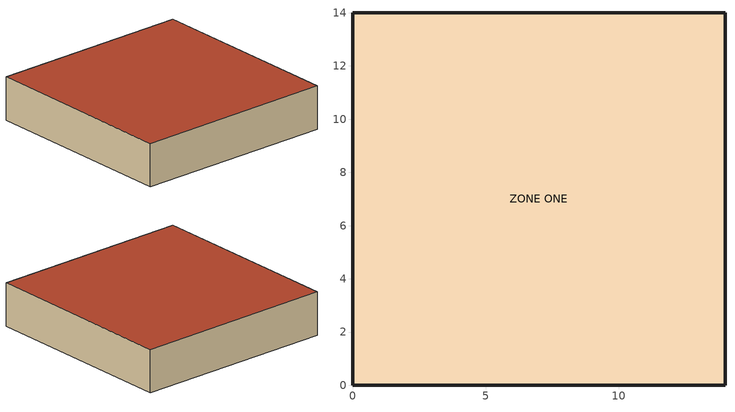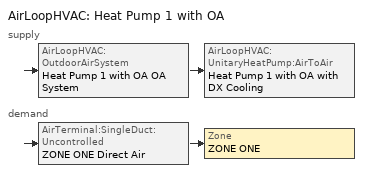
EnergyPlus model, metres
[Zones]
ZONE ONE
 floor outside (LTWALL): 0,0 0,14 14,14 14,0 z0
 wall outside (LTWALL): 14,14 0,14 0,0 14,0 14,14 z0:3
 roof outside (LTWALL): 0,14 0,0 14,0 14,14 z3
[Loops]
AirLoopHVAC 'Heat Pump 1 with OA'
 supply: AirLoopHVAC:OutdoorAirSystem 'Heat Pump 1 with OA OA System' > AirLoopHVAC:UnitaryHeatPump:AirToAir 'Heat Pump 1 with OA with DX Cooling'
 demand: AirTerminal:SingleDuct:Uncontrolled 'ZONE ONE Direct Air' > Zone 'ZONE ONE'
[Site:Location]
NEW ORLEANS: Latitude {deg}=30; Longitude {deg}=-90.3; Time Zone {hr}=-6; Elevation {m}=3
[Site:HeightVariation]
Wind Speed Profile Exponent=0.22; Wind Speed Profile Boundary Layer Thickness {m}=370; Air Temperature Gradient Coefficient {K/m}=0
[Building]
Test Case CE340: North Axis {deg}=0; Terrain=Country; Loads Convergence Tolerance Value=0.04; Temperature Convergence Tolerance Value {deltaC}=0.004; Solar Distribution=FullInteriorAndExterior; Minimum Number of Warmup Days=6
[Material:NoMass] Roughness=VerySmooth; Thermal Resistance {m2-K/W}=162.5; Thermal Absorptance=0.9
Name | Solar Absorptance | Visible Absorptance
INSULATION-EXT | 0.1 | 0.1
INSULATION-INT | 0.6 | 0.6
[Construction]
LTWALL: INSULATION-EXT, INSULATION-INT
[Zone]
ZONE ONE: Type=1; Multiplier=1; Ceiling Height {m}=3; Volume {m3}=588
[OtherEquipment] Zone or ZoneList=ZONE ONE; Design Level Calculation Method=EquipmentLevel; Fraction Radiant=0; Fraction Lost=0
Name | Schedule | Design Level {W} | Fraction Latent
ZONE ONE OthEq 1 | Sch 1 | 18758 | 0
ZONE ONE OthEq 2 | Sch 2 | 1466 | 1
[ZoneInfiltration:DesignFlowRate]
ZONE ONE Infil 1: Zone or ZoneList=ZONE ONE; Schedule=Sch 4; Design Flow Rate Calculation Method=Flow/Zone; Design Flow Rate {m3/s}=0.943889; Constant Term Coefficient=1; Temperature Term Coefficient=0; Velocity Term Coefficient=0; Velocity Squared Term Coefficient=0
[ZoneControl:Thermostat]
Zone 1 Thermostat: Zone or ZoneList=ZONE ONE; Control Type Schedule=Zone Control Type Sched; Control 1=Cool Setpoints Set 1
[ThermostatSetpoint:SingleCooling]
Cool Setpoints Set 1: Setpoint Temperature Schedule=Cool Setpoints
[Zone equipment]
ZONE ONE: ZONE ONE Direct Air
[AirTerminal:SingleDuct:Uncontrolled]
ZONE ONE Direct Air: Availability Schedule=FanAndCoilAvailSched; Maximum Air Flow Rate {m3/s}=1.888
[AirLoopHVAC]
Heat Pump 1 with OA: Design Supply Air Flow Rate {m3/s}=1.888
[AvailabilityManager:Scheduled]
Heat Pump 1 with OA Avail: Schedule=FanAndCoilAvailSched
[AirLoopHVAC:UnitaryHeatPump:AirToAir]
Heat Pump 1 with OA with DX Cooling: Availability Schedule=FanAndCoilAvailSched; Supply Air Flow Rate During Cooling Operation {m3/s}=1.888; Supply Air Flow Rate During Heating Operation {m3/s}=1.888; Supply Air Flow Rate When No Cooling or Heating is Needed {m3/s}=1.888; Controlling Zone or Thermostat Location=ZONE ONE; Supply Air Fan=Heat Pump 1 with OA Supply Fan; Heating Coil=Heat Pump DX Heating Coil 1; Cooling Coil=Heat Pump 1 with OA Cooling Coil; Supplemental Heating Coil=Heat Pump DX Supp Heating Coil 1; Maximum Supply Air Temperature from Supplemental Heater {C}=50; Maximum Outdoor Dry-Bulb Temperature for Supplemental Heater Operation {C}=21; Fan Placement=DrawThrough; Supply Air Fan Operating Mode Schedule=UNITARYSYSTEM:HEATPUMP:AIRTOAIR Heat Pump 1 with OA with DX Cooling Continuous Schedule
[Coil:Heating:DX:SingleSpeed]
Heat Pump DX Heating Coil 1: Availability Schedule=FanAndCoilAvailSched; Gross Rated Heating Capacity {W}=32000; Gross Rated Heating COP {W/W}=2.75; Rated Air Flow Rate {m3/s}=1.888; Heating Capacity Function of Temperature Curve=HPACHeatCapFT; Heating Capacity Function of Flow Fraction Curve=HPACHeatCapFFF; Energy Input Ratio Function of Temperature Curve=HPACHeatEIRFT; Energy Input Ratio Function of Flow Fraction Curve=HPACHeatEIRFFF; Part Load Fraction Correlation Curve=HPACCOOLPLFFPLR; Minimum Outdoor Dry-Bulb Temperature for Compressor Operation {C}=-5; Maximum Outdoor Dry-Bulb Temperature for Defrost Operation {C}=5; Crankcase Heater Capacity {W}=200; Maximum Outdoor Dry-Bulb Temperature for Crankcase Heater Operation {C}=10; Defrost Strategy=Resistive; Defrost Control=Timed; Defrost Time Period Fraction=0.166667; Resistive Defrost Heater Capacity {W}=20000
[Coil:Cooling:DX:SingleSpeed]
Heat Pump 1 With OA Cooling Coil: Availability Schedule=FanAndCoilAvailSched; Gross Rated Total Cooling Capacity {W}=33280; Gross Rated Sensible Heat Ratio=0.78245; Gross Rated Cooling COP {W/W}=3.0448; Rated Air Flow Rate {m3/s}=1.888; Total Cooling Capacity Function of Temperature Curve=HPACCoolCapFT; Total Cooling Capacity Function of Flow Fraction Curve=HPACCoolCapFFF; Energy Input Ratio Function of Temperature Curve=HPACCOOLEIRFT; Energy Input Ratio Function of Flow Fraction Curve=HPACCOOLEIRFFF; Part Load Fraction Correlation Curve=HPACCOOLPLFFPLR
[Coil:Heating:Gas]
Heat Pump DX Supp Heating Coil 1: Availability Schedule=FanAndCoilAvailSched; Gas Burner Efficiency=0.8; Nominal Capacity {W}=32000
[Fan:OnOff]
Heat Pump 1 with OA Supply Fan: Availability Schedule=FanAndCoilAvailSched; Fan Total Efficiency=0.11374; Pressure Rise {Pa}=74.7; Maximum Flow Rate {m3/s}=1.888; Motor Efficiency=0.94; Motor In Airstream Fraction=1
[Controller:OutdoorAir]
Heat Pump 1 with OA OA Controller: Minimum Outdoor Air Flow Rate {m3/s}=1.888; Maximum Outdoor Air Flow Rate {m3/s}=1.888; Economizer Control Type=NoEconomizer; Economizer Control Action Type=ModulateFlow; Economizer Maximum Limit Dry-Bulb Temperature {C}=100; Lockout Type=NoLockout; Minimum Limit Type=ProportionalMinimum; Minimum Outdoor Air Schedule=Sch 3
[Schedule:Day:Hourly]
Day Sch 1: 0.15625, 0.15625, 0.15625, 0.15625, 0.15625, 0.15625, 0.15625, 0.15625, 0.15625, 0.15625, 0.15625, 0.15625, 0.15625, 0.15625, 0.15625, 0.15625, 0.15625, 0.15625, 0.15625, 0.15625, 0.15625, 0.15625, 0.15625, 0.15625
Day Sch 2: 0.15625, 0.15625, 0.15625, 0.15625, 0.15625, 0.15625, 0.15625, 0.15625, 0.15625, 0.375, 0.375, 0.375, 0.375, 0.375, 0.375, 0.375, 0.375, 0.375, 0.15625, 0.15625, 0.15625, 0.15625, 0.15625, 0.15625
Day Sch 3: 0.15625, 0.15625, 0.15625, 0.15625, 0.15625, 0.15625, 0.15625, 0.15625, 0.5, 0.5, 0.5, 0.5, 0.5, 0.5, 0.5, 0.5, 0.5, 0.5, 0.5, 0.15625, 0.15625, 0.15625, 0.15625, 0.15625
Day Sch 4: 0.375, 0.375, 0.375, 0.375, 0.375, 0.375, 0.375, 0.375, 0.5, 0.5, 0.5, 0.5, 0.75, 0.75, 1, 1, 0.5, 0.5, 0.5, 0.5, 0.375, 0.375, 0.375, 0.375
Day Sch 5: 0.15625, 0.15625, 0.15625, 0.15625, 0.15625, 0.15625, 0.15625, 0.15625, 0.5, 0.5, 0.5, 0.5, 0.5, 0.5, 0.5, 0.5, 0.15625, 0.15625, 0.15625, 0.15625, 0.15625, 0.15625, 0.15625, 0.15625
Day Sch 6: 0.15625, 0.15625, 0.15625, 0.15625, 0.15625, 0.15625, 0.15625, 0.15625, 0.5, 0.5, 0.5, 0.5, 0.75, 0.75, 1, 1, 0.5, 0.5, 0.5, 0.5, 0.375, 0.375, 0.375, 0.375
Day Sch 11: 0, 0, 0, 0, 0, 0, 0, 0, 0.25, 0.25, 0.25, 0.25, 0.25, 0.25, 0.25, 0.25, 0.25, 0.25, 0.25, 0.25, 0, 0, 0, 0
Day Sch 12: 0, 0, 0, 0, 0, 0, 0, 0, 0, 1, 1, 1, 1, 1, 1, 1, 1, 1, 0, 0, 0, 0, 0, 0
Day Sch 13: 0, 0, 0, 0, 0, 0, 0, 0, 1, 1, 1, 1, 1, 1, 1, 1, 1, 1, 1, 0, 0, 0, 0, 0
Day Sch 14; Day Sch 42: 0, 0, 0, 0, 0, 0, 0, 0, 1, 1, 1, 1, 1, 1, 1, 1, 1, 1, 1, 1, 0, 0, 0, 0
Day Sch 15: 0, 0, 0, 0, 0, 0, 0, 0, 1, 1, 1, 1, 1, 1, 1, 1, 0, 0, 0, 0, 0, 0, 0, 0
Day Sch 41: 0, 0, 0, 0, 0, 0, 0, 0, 0, 0, 0, 0, 0, 0, 0, 0, 0, 0, 0, 0, 0, 0, 0, 0
Zone Cool Setpoint All Days: 25, 25, 25, 25, 25, 25, 25, 25, 25, 25, 25, 25, 25, 25, 25, 25, 25, 25, 25, 25, 25, 25, 25, 25
Control Type All Days-Cool: 2, 2, 2, 2, 2, 2, 2, 2, 2, 2, 2, 2, 2, 2, 2, 2, 2, 2, 2, 2, 2, 2, 2, 2
SystemSched: 1, 1, 1, 1, 1, 1, 1, 1, 1, 1, 1, 1, 1, 1, 1, 1, 1, 1, 1, 1, 1, 1, 1, 1
Day Sch 31: 0.15, 0.15, 0.15, 0.15, 0.15, 0.15, 0.15, 0.15, 0.15, 0.15, 0.15, 0.15, 0.15, 0.15, 0.15, 0.15, 0.15, 0.15, 0.15, 0.15, 0.15, 0.15, 0.15, 0.15
Day Sch 32: 0.15, 0.15, 0.15, 0.15, 0.15, 0.15, 0.15, 0.15, 0.5, 0.5, 0.5, 0.5, 0.5, 0.5, 0.5, 0.5, 0.5, 0.5, 0.5, 0.5, 0.15, 0.15, 0.15, 0.15
[Schedule:Week:Daily]
Week Sch 1: Day Sch 1, Day Sch 1, Day Sch 1, Day Sch 1, Day Sch 1, Day Sch 1, Day Sch 1, Day Sch 1, Day Sch 1, Day Sch 1, Day Sch 1, Day Sch 1
Week Sch 2: Day Sch 2, Day Sch 2, Day Sch 2, Day Sch 2, Day Sch 2, Day Sch 2, Day Sch 2, Day Sch 2, Day Sch 2, Day Sch 2, Day Sch 2, Day Sch 2
Week Sch 3: Day Sch 3, Day Sch 3, Day Sch 3, Day Sch 3, Day Sch 3, Day Sch 3, Day Sch 3, Day Sch 3, Day Sch 3, Day Sch 3, Day Sch 3, Day Sch 3
Week Sch 4: Day Sch 4, Day Sch 4, Day Sch 4, Day Sch 4, Day Sch 4, Day Sch 4, Day Sch 4, Day Sch 4, Day Sch 4, Day Sch 4, Day Sch 4, Day Sch 4
Week Sch 5: Day Sch 5, Day Sch 5, Day Sch 5, Day Sch 5, Day Sch 5, Day Sch 5, Day Sch 5, Day Sch 5, Day Sch 5, Day Sch 5, Day Sch 5, Day Sch 5
Week Sch 6: Day Sch 6, Day Sch 6, Day Sch 6, Day Sch 6, Day Sch 6, Day Sch 6, Day Sch 6, Day Sch 6, Day Sch 6, Day Sch 6, Day Sch 6, Day Sch 6
Week Sch 11: Day Sch 11, Day Sch 11, Day Sch 11, Day Sch 11, Day Sch 11, Day Sch 11, Day Sch 11, Day Sch 11, Day Sch 11, Day Sch 11, Day Sch 11, Day Sch 11
Week Sch 12: Day Sch 12, Day Sch 12, Day Sch 12, Day Sch 12, Day Sch 12, Day Sch 12, Day Sch 12, Day Sch 12, Day Sch 12, Day Sch 12, Day Sch 12, Day Sch 12
Week Sch 13: Day Sch 13, Day Sch 13, Day Sch 13, Day Sch 13, Day Sch 13, Day Sch 13, Day Sch 13, Day Sch 13, Day Sch 13, Day Sch 13, Day Sch 13, Day Sch 13
Week Sch 14: Day Sch 14, Day Sch 14, Day Sch 14, Day Sch 14, Day Sch 14, Day Sch 14, Day Sch 14, Day Sch 14, Day Sch 14, Day Sch 14, Day Sch 14, Day Sch 14
Week Sch 15: Day Sch 15, Day Sch 15, Day Sch 15, Day Sch 15, Day Sch 15, Day Sch 15, Day Sch 15, Day Sch 15, Day Sch 15, Day Sch 15, Day Sch 15, Day Sch 15
Week Sch 41: Day Sch 41, Day Sch 41, Day Sch 41, Day Sch 41, Day Sch 41, Day Sch 41, Day Sch 41, Day Sch 41, Day Sch 41, Day Sch 41, Day Sch 41, Day Sch 41
Week Sch 42: Day Sch 42, Day Sch 42, Day Sch 42, Day Sch 42, Day Sch 42, Day Sch 42, Day Sch 42, Day Sch 42, Day Sch 42, Day Sch 42, Day Sch 42, Day Sch 42
Zone Cool Setpoint All Weeks: Zone Cool Setpoint All Days, Zone Cool Setpoint All Days, Zone Cool Setpoint All Days, Zone Cool Setpoint All Days, Zone Cool Setpoint All Days, Zone Cool Setpoint All Days, Zone Cool Setpoint All Days, Zone Cool Setpoint All Days, Zone Cool Setpoint All Days, Zone Cool Setpoint All Days, Zone Cool Setpoint All Days, Zone Cool Setpoint All Days
Control Type All Weeks-Cool: Control Type All Days-Cool, Control Type All Days-Cool, Control Type All Days-Cool, Control Type All Days-Cool, Control Type All Days-Cool, Control Type All Days-Cool, Control Type All Days-Cool, Control Type All Days-Cool, Control Type All Days-Cool, Control Type All Days-Cool, Control Type All Days-Cool, Control Type All Days-Cool
FanAndCoilWeekSched: SystemSched, SystemSched, SystemSched, SystemSched, SystemSched, SystemSched, SystemSched, SystemSched, SystemSched, SystemSched, SystemSched, SystemSched
Week Sch 31: Day Sch 31, Day Sch 31, Day Sch 31, Day Sch 31, Day Sch 31, Day Sch 31, Day Sch 31, Day Sch 31, Day Sch 31, Day Sch 31, Day Sch 31, Day Sch 31
Week Sch 32: Day Sch 32, Day Sch 32, Day Sch 32, Day Sch 32, Day Sch 32, Day Sch 32, Day Sch 32, Day Sch 32, Day Sch 32, Day Sch 32, Day Sch 32, Day Sch 32
[Schedule:Year]
Sch 1: Week Sch 1, 1, 1, 3, 10, Week Sch 2, 3, 11, 4, 10, Week Sch 1, 4, 11, 4, 11, Week Sch 3, 4, 12, 4, 20, Week Sch 4, 4, 21, 10, 12, Week Sch 5, 10, 13, 10, 18, Week Sch 6, 10, 19, 11, 5, Week Sch 1, 11, 6, 12, 31
Sch 2: Week Sch 11, 1, 1, 3, 10, Week Sch 12, 3, 11, 4, 10, Week Sch 11, 4, 11, 4, 11, Week Sch 13, 4, 12, 4, 20, Week Sch 14, 4, 21, 10, 12, Week Sch 15, 10, 13, 10, 18, Week Sch 14, 10, 19, 11, 5, Week Sch 11, 11, 6, 12, 31
Sch 4: Week Sch 41, 1, 1, 4, 20, Week Sch 42, 4, 21, 10, 12, Week Sch 41, 10, 13, 12, 31
Cool Setpoints: Zone Cool Setpoint All Weeks, 1, 1, 12, 31
Zone Control Type Sched: Control Type All Weeks-Cool, 1, 1, 12, 31
FanAndCoilAvailSched: FanAndCoilWeekSched, 1, 1, 12, 31
Sch 3: Week Sch 31, 1, 1, 4, 20, Week Sch 32, 4, 21, 10, 12, Week Sch 31, 10, 13, 12, 31
[Schedule:Compact]
UNITARYSYSTEM:HEATPUMP:AIRTOAIR Heat Pump 1 with OA with DX Cooling Continuous Schedule: Through: 12/31, For: AllDays, Until: 24:00, 1
[Curve:Biquadratic] Minimum Value of x=0; Maximum Value of x=100; Minimum Value of y=0; Maximum Value of y=100
Name | Coefficient1 Constant | Coefficient2 x | Coefficient3 x**2 | Coefficient4 y | Coefficient5 y**2 | Coefficient6 x*y
HPACCoolCapFT | 0.825119 | 0.0144614 | 0.000525383 | -0.00380586 | -2.71284e-05 | -0.000198505
HPACCOOLEIRFT | 0.630056 | -0.0119982 | 0.000136923 | 0.0146366 | 0.000164506 | -0.000238463
[Curve:Quadratic] Minimum Value of x=0; Maximum Value of x=1
Name | Coefficient1 Constant | Coefficient2 x | Coefficient3 x**2
HPACCoolCapFFF; HPACCOOLEIRFFF | 1 | 0 | 0
HPACCOOLPLFFPLR | 0.771 | 0.229 | 0
HPACHeatEIRFFF | 1.3824 | -0.4336 | 0.0512
[Curve:Cubic]
Name | Coefficient1 Constant | Coefficient2 x | Coefficient3 x**2 | Coefficient4 x**3 | Minimum Value of x | Maximum Value of x
HPACHeatCapFT | 0.758746 | 0.027626 | 0.000148716 | 3.4992e-06 | -20 | 20
HPACHeatCapFFF | 0.84 | 0.16 | 0 | 0 | 0.5 | 1.5
HPACHeatEIRFT | 1.19248 | -0.0300438 | 0.00103745 | -2.3328e-05 | -20 | 20
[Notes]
Standard 140-2007 Test Case CE340.idf
Run with CE300TM2 weather file
Basic file description: Case CE300 Base building with infiltration & outside air
Author:   R. H. Henninger,  GARD Analytics, Inc.
Date:     May 7, 2008
Run:      12 month run for location
Building: Fictional 1 zone building with near abiabatic surfaces and no windows.
Scheduled internal loads, Scheduled infiltration
Internal: See Table 30 in Standard.
System:   Simple unitary DX cooling, split system, air cooled.
Simulated as Heat Pump system to allow draw-thru fan configuration
Scheduled outside air
Plant:    None.
Had to treat insulation as 2 equal layers because of different inside/outside properties
Material layer names follow:
